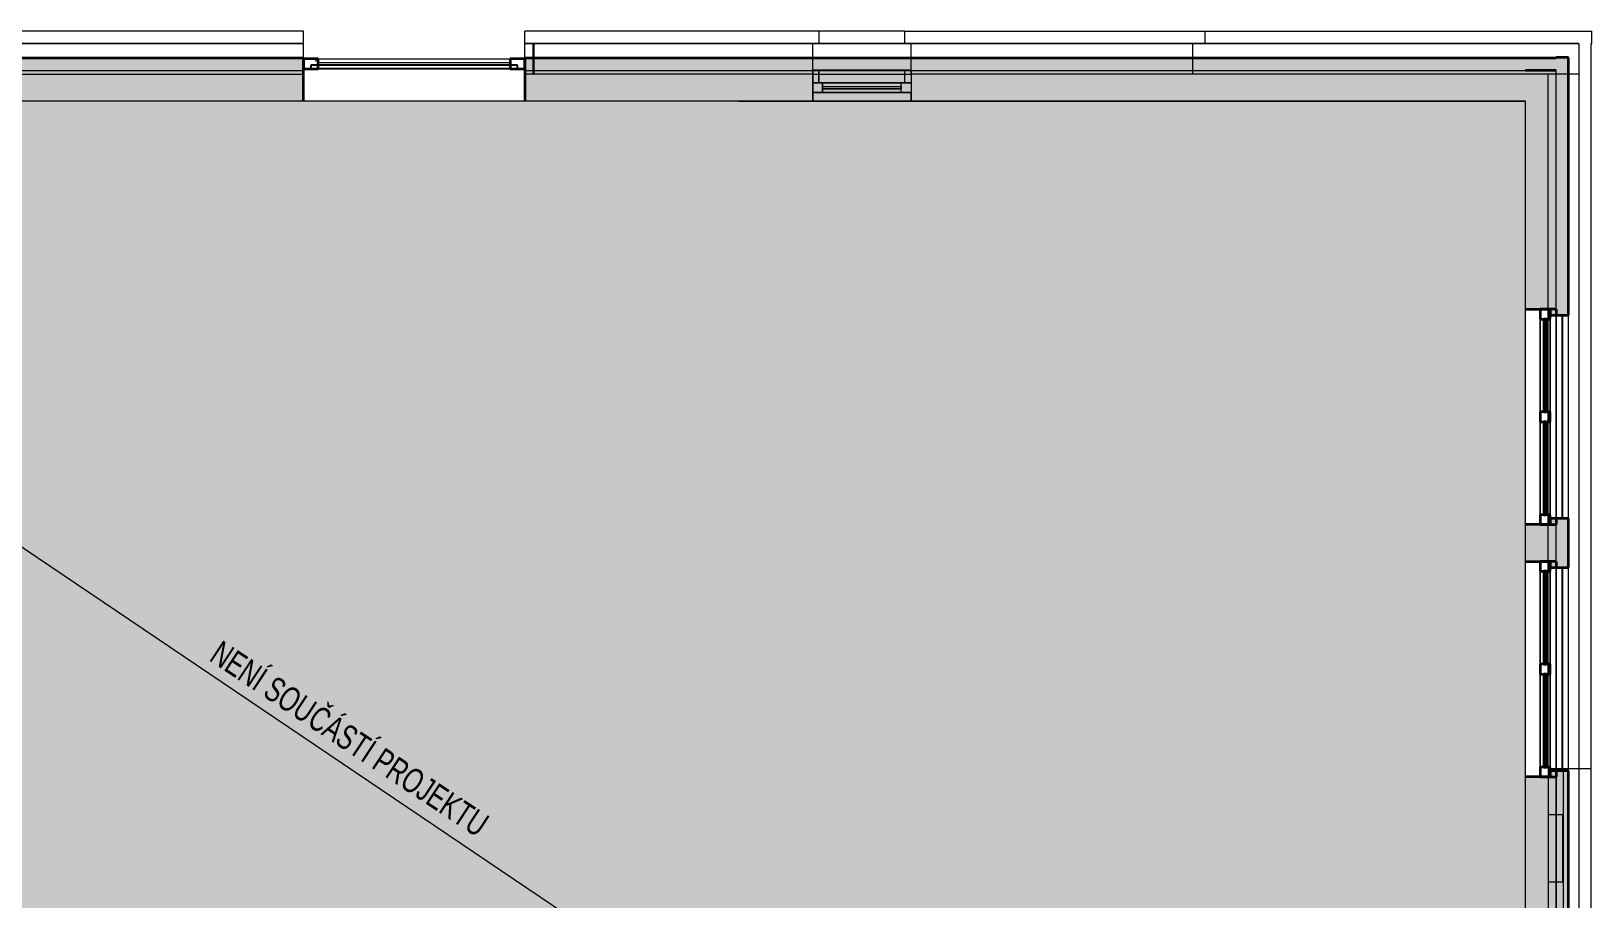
# Model space of a CAD drawing. Header units: millimetres. Extents: x -2861 to 222032, y -45352 to 20466.
# Drawn here: x 16890 to 29577, y 1861 to 8910 of the extents above; entities that cross this region are included whole.
import ezdxf

# ---------------------------------------------------------------- set-up
doc = ezdxf.new("R2010")
doc.units = ezdxf.units.MM
for name, color, linetype, lineweight in [('A-DETL-GENF', 92, 'Continuous', 13), ('A-DETL-THIN', 151, 'Continuous', 13), ('A-FLOR', 192, 'Continuous', 13), ('A-GENM', 13, 'Continuous', 13), ('A-GLAZ', 151, 'Continuous', 13), ('A-GLAZ-CURT', 52, 'Continuous', 13), ('A-GLAZ-CWMG', 51, 'Continuous', 13), ('A-WALL', 113, 'Continuous', 13), ('A-WALL-PATT', 111, 'Continuous', 35), ('G-ANNO-TEXT', 231, 'Continuous', 9), ('Q-SPCQ', 91, 'Continuous', 13)]:
    doc.layers.add(name, color=color, linetype=linetype, lineweight=lineweight)
doc.styles.add('Arial_1', font='arial.ttf', dxfattribs={"width": 0.7, "height": 200})
pattern_1 = [(45, (20082.05, 8341.86), (-143.684, 143.684), []), (360, (20311, 8409.17), (143.684, 143.684), [25.4, -261.968]), (45, (20336.4, 8409.16), (-143.684, 143.684), [25.4, -177.8]), (90, (20354.36, 8427.13), (-143.684, 143.684), [25.4, -261.968]), (135, (20354.36, 8452.53), (-143.684, -143.684), [25.4, -177.8]), (360, (20311, 8470.49), (143.684, 143.684), [25.4, -261.968]), (45, (20293.04, 8452.53), (-143.684, 143.684), [25.4, -177.8]), (90, (20293.04, 8427.13), (-143.684, 143.684), [25.4, -261.968]), (135, (20311, 8409.17), (-143.684, -143.684), [25.4, -177.8]), (45, (20377.58, 8493.7), (-143.684, 143.684), [50.8, -152.4])]

# ---------------------------------------------------------------- blocks, each defined once
blk = doc.blocks.new('OKNO_2k_ - OKNO_2k_1750 x 1750-V40-2NP_DEMOLICE A')
at = {"layer": 'A-GLAZ', "color": 253, "lineweight": 35}
for p, q in [((-825, 126), (-875, 126)), ((-875, 126), (-875, 125)), ((-825, 125), (-825, 126)), ((-795, 75), (-825, 75)), ((-795, -5), (-795, 75)), ((-40, 45), (-795, 45)), ((-795, 45), (-795, 25)), ((-795, 25), (-40, 25)), ((40, 75), (-40, 75)), ((-40, 75), (-40, -5)), ((-40, 25), (-40, 45)), ((40, -5), (40, 75)), ((795, 45), (40, 45)), ((40, 45), (40, 25)), ((40, 25), (795, 25)), ((825, 75), (795, 75)), ((795, 75), (795, -5)), ((795, 25), (795, 45)), ((825, 126), (825, 125)), ((875, 126), (825, 126)), ((875, 125), (875, 126)), ((-875, -5), (-795, -5)), ((-40, -5), (40, -5)), ((795, -5), (875, -5))]:
    blk.add_line(p, q, dxfattribs=at)
at = {"layer": 'A-GLAZ', "color": 254}
for p, q in [((-825, 126), (-875, 126)), ((-875, 126), (-875, 125)), ((-875, 125), (-875, 75)), ((-875, 75), (-825, 75)), ((-875, 75), (-875, -5)), ((-875, 75), (-825, 75)), ((-825, 125), (-825, 126)), ((825, 126), (-825, 126)), ((825, 126), (-825, 126)), ((-825, 75), (-825, 125)), ((-825, 75), (-40, 75)), ((-795, 45), (-795, 75)), ((-795, 25), (-795, 45)), ((-795, 45), (-795, 25)), ((-40, 45), (-795, 45)), ((-795, -5), (-795, 25)), ((-795, 25), (-40, 25)), ((-40, 75), (40, 75)), ((40, 75), (-40, 75)), ((-40, 45), (-40, 75)), ((-40, 75), (40, 75)), ((-40, 25), (-40, 45)), ((-40, 45), (-40, 25)), ((-40, -5), (-40, 25)), ((40, 75), (825, 75)), ((40, 75), (40, 45)), ((40, 45), (40, 25)), ((40, 45), (40, 25)), ((795, 45), (40, 45)), ((40, 25), (40, -5)), ((40, 25), (795, 25)), ((795, 45), (795, 75)), ((795, 25), (795, 45)), ((795, 25), (795, 45)), ((795, -5), (795, 25)), ((875, 126), (825, 126)), ((825, 125), (825, 126)), ((825, 75), (825, 125)), ((825, 75), (875, 75)), ((825, 75), (875, 75)), ((875, 126), (875, 125)), ((875, 125), (875, 75)), ((875, 75), (875, -5)), ((-40, -5), (-875, -5)), ((40, -5), (-40, -5)), ((-40, -5), (40, -5)), ((40, -5), (-40, -5)), ((875, -5), (40, -5))]:
    blk.add_line(p, q, dxfattribs=at)
at = {"layer": 'A-GLAZ', "color": 231, "lineweight": 35}
for p, q in [((-875, 125), (-875, 75)), ((-875, 75), (-825, 75)), ((-875, 75), (-875, -5)), ((-825, 75), (-875, 75)), ((-825, 75), (-825, 125)), ((825, 125), (825, 75)), ((825, 75), (875, 75)), ((875, 75), (825, 75)), ((875, 75), (875, 125)), ((875, -5), (875, 75))]:
    blk.add_line(p, q, dxfattribs=at)
at = {"layer": 'A-GLAZ', "color": 10}
for p, q in [((-825, 75), (-40, 75)), ((-825, 75), (-40, 75)), ((-40, 75), (40, 75)), ((-40, 75), (40, 75)), ((40, 75), (825, 75)), ((40, 75), (825, 75))]:
    blk.add_line(p, q, dxfattribs=at)
at = {"layer": 'A-GLAZ', "color": 9}
for p, q in [((-40, 75), (-795, 75)), ((795, 75), (40, 75)), ((-795, -5), (-40, -5)), ((40, -5), (795, -5))]:
    blk.add_line(p, q, dxfattribs=at)
blk = doc.blocks.new('OKNO_2k_ - OKNO_2k_1750 x 1750-V39-2NP_DEMOLICE A')
at = {"layer": 'A-GLAZ', "color": 253, "lineweight": 35}
for p, q in [((-825, 126), (-875, 126)), ((-875, 126), (-875, 125)), ((-825, 125), (-825, 126)), ((-795, 75), (-825, 75)), ((-795, -5), (-795, 75)), ((-40, 45), (-795, 45)), ((-795, 45), (-795, 25)), ((-795, 25), (-40, 25)), ((40, 75), (-40, 75)), ((-40, 75), (-40, -5)), ((-40, 25), (-40, 45)), ((40, -5), (40, 75)), ((795, 45), (40, 45)), ((40, 45), (40, 25)), ((40, 25), (795, 25)), ((825, 75), (795, 75)), ((795, 75), (795, -5)), ((795, 25), (795, 45)), ((825, 126), (825, 125)), ((875, 126), (825, 126)), ((875, 125), (875, 126)), ((-875, -5), (-795, -5)), ((-40, -5), (40, -5)), ((795, -5), (875, -5))]:
    blk.add_line(p, q, dxfattribs=at)
at = {"layer": 'A-GLAZ', "color": 254}
for p, q in [((-825, 126), (-875, 126)), ((-875, 126), (-875, 125)), ((-875, 125), (-875, 75)), ((-875, 75), (-825, 75)), ((-875, 75), (-875, -5)), ((-875, 75), (-825, 75)), ((-825, 125), (-825, 126)), ((825, 126), (-825, 126)), ((825, 126), (-825, 126)), ((-825, 75), (-825, 125)), ((-825, 75), (-40, 75)), ((-795, 45), (-795, 75)), ((-795, 25), (-795, 45)), ((-795, 45), (-795, 25)), ((-40, 45), (-795, 45)), ((-795, -5), (-795, 25)), ((-795, 25), (-40, 25)), ((-40, 75), (40, 75)), ((40, 75), (-40, 75)), ((-40, 45), (-40, 75)), ((-40, 75), (40, 75)), ((-40, 25), (-40, 45)), ((-40, 45), (-40, 25)), ((-40, -5), (-40, 25)), ((40, 75), (825, 75)), ((40, 75), (40, 45)), ((40, 45), (40, 25)), ((40, 45), (40, 25)), ((795, 45), (40, 45)), ((40, 25), (40, -5)), ((40, 25), (795, 25)), ((795, 45), (795, 75)), ((795, 25), (795, 45)), ((795, 25), (795, 45)), ((795, -5), (795, 25)), ((875, 126), (825, 126)), ((825, 125), (825, 126)), ((825, 75), (825, 125)), ((825, 75), (875, 75)), ((825, 75), (875, 75)), ((875, 126), (875, 125)), ((875, 125), (875, 75)), ((875, 75), (875, -5)), ((-40, -5), (-875, -5)), ((40, -5), (-40, -5)), ((-40, -5), (40, -5)), ((40, -5), (-40, -5)), ((875, -5), (40, -5))]:
    blk.add_line(p, q, dxfattribs=at)
at = {"layer": 'A-GLAZ', "color": 231, "lineweight": 35}
for p, q in [((-875, 125), (-875, 75)), ((-875, 75), (-825, 75)), ((-875, 75), (-875, -5)), ((-825, 75), (-875, 75)), ((-825, 75), (-825, 125)), ((825, 125), (825, 75)), ((825, 75), (875, 75)), ((875, 75), (825, 75)), ((875, 75), (875, 125)), ((875, -5), (875, 75))]:
    blk.add_line(p, q, dxfattribs=at)
at = {"layer": 'A-GLAZ', "color": 10}
for p, q in [((-825, 75), (-40, 75)), ((-825, 75), (-40, 75)), ((-40, 75), (40, 75)), ((-40, 75), (40, 75)), ((40, 75), (825, 75)), ((40, 75), (825, 75))]:
    blk.add_line(p, q, dxfattribs=at)
at = {"layer": 'A-GLAZ', "color": 9}
for p, q in [((-40, 75), (-795, 75)), ((795, 75), (40, 75)), ((-795, -5), (-40, -5)), ((40, -5), (795, -5))]:
    blk.add_line(p, q, dxfattribs=at)
blk = doc.blocks.new('OKNO_1k - OKNO_1k_800x900-2034292-2NP_DEMOLICE A')
at = {"layer": 'A-GLAZ', "color": 9}
for p, q in [((-400, 126), (400, 126)), ((-400, 25), (-400, 126)), ((400, 25), (-400, 25)), ((-400, 25), (400, 25)), ((-400, -55), (-400, 25)), ((400, 126), (400, 25)), ((400, 25), (400, -55)), ((400, -55), (-400, -55))]:
    blk.add_line(p, q, dxfattribs=at)
at = {"layer": 'A-GLAZ', "color": 254}
for p, q in [((-350, 126), (-400, 126)), ((-400, 126), (-400, 25)), ((-400, 25), (-350, 25)), ((-400, 25), (-400, -55)), ((-350, 25), (-400, 25)), ((-350, 126), (-350, 25)), ((-350, 25), (-350, 126)), ((350, 126), (-350, 126)), ((350, 126), (-350, 126)), ((350, 126), (-350, 126)), ((-350, 25), (-320, 25)), ((-350, 25), (350, 25)), ((-320, 25), (-350, 25)), ((-320, 25), (-350, 25)), ((320, 25), (-320, 25)), ((-320, 25), (320, 25)), ((320, 25), (-320, 25)), ((-320, -5), (-320, 25)), ((-320, 25), (-320, -55)), ((320, 25), (350, 25)), ((350, 25), (320, 25)), ((350, 25), (320, 25)), ((320, -5), (320, 25)), ((320, -55), (320, 25)), ((400, 126), (350, 126)), ((350, 25), (350, 126)), ((350, 25), (350, 126)), ((350, 25), (400, 25)), ((400, 25), (350, 25)), ((400, 126), (400, 25)), ((400, 25), (400, -55)), ((-320, -55), (-400, -55)), ((-320, -25), (-320, -5)), ((-320, -25), (-320, -5)), ((-320, -5), (-320, -25)), ((-320, -5), (320, -5)), ((-320, -5), (320, -5)), ((-320, -55), (-320, -25)), ((-320, -25), (320, -25)), ((320, -25), (-320, -25)), ((320, -55), (-320, -55)), ((320, -55), (-320, -55)), ((-320, -55), (320, -55)), ((320, -25), (320, -5)), ((320, -5), (320, -25)), ((320, -5), (320, -25)), ((320, -55), (320, -25)), ((400, -55), (320, -55))]:
    blk.add_line(p, q, dxfattribs=at)
at = {"layer": 'A-GLAZ', "color": 10}
for p, q in [((-320, 25), (320, 25)), ((320, 25), (-320, 25))]:
    blk.add_line(p, q, dxfattribs=at)
blk = doc.blocks.new('parapet s nosem_vnitní - parapet s nosem_vnitní-1280353-2NP_DEMOLICE A')
at = {"layer": 'A-GENM', "color": 9}
for p, q in [((-400, -70), (-400, 0)), ((400, 0), (400, -70))]:
    blk.add_line(p, q, dxfattribs=at)
at = {"layer": 'A-GENM', "color": 254}
for p, q in [((-400, 0), (-400, -70)), ((-400, 0), (-320, 0)), ((-400, 0), (-320, 0)), ((-320, 0), (320, 0)), ((-320, 0), (320, 0)), ((320, 0), (400, 0)), ((320, 0), (400, 0)), ((400, -70), (400, 0))]:
    blk.add_line(p, q, dxfattribs=at)
blk = doc.blocks.new('ST_panel_sklo - ST_panel_sklo-1381602-2NP_DEMOLICE A')
at = {"layer": 'A-GLAZ-CURT', "color": 31, "lineweight": 25}
for p, q in [((840, 28), (-840, 28)), ((-840, 28), (-840, 0)), ((-840, 0), (840, 0)), ((840, 0), (840, 28))]:
    blk.add_line(p, q, dxfattribs=at)
at = {"layer": 'A-GLAZ-CURT', "color": 254}
for p, q in [((-840, 28), (-840, 0)), ((-780, 28), (-840, 28)), ((-840, 0), (-780, 0)), ((780, 28), (-780, 28)), ((-780, 0), (780, 0)), ((840, 28), (780, 28)), ((780, 0), (840, 0)), ((840, 28), (840, 0))]:
    blk.add_line(p, q, dxfattribs=at)
blk = doc.blocks.new('Rectangular Mullion - Rectangular Mullion-Loc wall 49 Bottom 120mm 02-1380647-2NP_DEMOLICE A')
at = {"layer": 'A-GLAZ-CWMG', "color": 253, "lineweight": 35}
for p, q in [((-120, -79), (-120, 1)), ((-120, 1), (0, 1)), ((0, 1), (0, -79)), ((0, -79), (-120, -79))]:
    blk.add_line(p, q, dxfattribs=at)
blk = doc.blocks.new('Rectangular Mullion - Rectangular Mullion-Loc wall 49 Bottom 120mm-1380642-2NP_DEMOLICE A')
at = {"layer": 'A-GLAZ-CWMG', "color": 254}
for p, q in [((19223, 8655), (19223, 8685)), ((19223, 8685), (19223, 8655)), ((19223, 8685), (20783, 8685)), ((19223, 8634), (19223, 8655)), ((19223, 8655), (19223, 8634)), ((19223, 8655), (20783, 8655)), ((19223, 8655), (20783, 8655)), ((19223, 8655), (20783, 8655)), ((19223, 8606), (19223, 8634)), ((19223, 8634), (19223, 8606)), ((20783, 8655), (20783, 8685)), ((20783, 8685), (20783, 8655)), ((20783, 8634), (20783, 8655)), ((20783, 8655), (20783, 8634)), ((20783, 8606), (20783, 8634)), ((20783, 8634), (20783, 8606)), ((19223, 8605), (19223, 8606)), ((19223, 8606), (19223, 8605)), ((20783, 8605), (19223, 8605)), ((20783, 8605), (20783, 8606)), ((20783, 8606), (20783, 8605))]:
    blk.add_line(p, q, dxfattribs=at)
at = {"layer": 'A-GLAZ-CWMG', "color": 9}
for p, q in [((19223, 8685), (20783, 8685)), ((19223, 8655), (20783, 8655)), ((19223, 8605), (20783, 8605))]:
    blk.add_line(p, q, dxfattribs=at)
blk = doc.blocks.new('Rectangular Mullion - Rectangular Mullion-Loc wall 49 Bottom 120mm 02-1380651-2NP_DEMOLICE A')
at = {"layer": 'A-GLAZ-CWMG'}
h = blk.add_hatch(dxfattribs=at)
h.set_pattern_fill('FP_66', style=0, pattern_type=2)
h.set_pattern_definition([(180, (19102.74, 8606.33), (-406.4, -101.6), [16.764, -288.036, 16.764, -1913.636]), (180, (19102.74, 8606.33), (-406.4, -101.6), [-321.564, -288.036, 16.764, -592.836, -1016]), (180, (19102.74, 8606.33), (-406.4, -101.6), [-1219.2, 16.764, -288.036, 16.764, -694.436]), (180, (19102.74, 8606.33), (-406.4, -101.6), [-1540.764, -186.436, 16.764, -491.236]), (300, (18950.34, 8555.53), (291.1882, -301.1527), [16.764, -288.036, 16.764, -288.036, -1625.6]), (300, (18950.34, 8555.53), (291.1882, -301.1527), [-609.6, 16.764, -592.836, 16.764, -288.036, -711.2]), (300, (18950.34, 8555.53), (291.1882, -301.1527), [-1524, 16.764, -186.436, 16.764, -491.236]), (60, (18899.54, 8352.33), (115.2118, 402.7527), [16.764, -288.036, 16.764, -288.036, -1625.6]), (60, (18899.54, 8352.33), (115.2118, 402.7527), [-609.6, 16.764, -592.836, 16.764, -288.036, -711.2]), (60, (18899.54, 8352.33), (115.2118, 402.7527), [-1524, 16.764, -186.436, 16.764, -491.236])])
h.paths.add_polyline_path([(0, 1), (-120, 1), (-120, 0), (-60, 0), (-60, -28), (-120, -28), (-120, -79), (0, -79), (0, 0)])
at = {"layer": 'A-GLAZ-CWMG', "color": 253, "lineweight": 35}
for p, q in [((0, 1), (-120, 1)), ((-120, 1), (-120, -79)), ((0, -79), (0, 1)), ((-120, -79), (0, -79))]:
    blk.add_line(p, q, dxfattribs=at)
blk = doc.blocks.new('ST_panel_sklo - ST_panel_sklo-1381605-2NP_DEMOLICE A')
at = {"layer": 'A-GLAZ-CURT', "color": 254}
for p, q in [((-840, 28), (840, 28)), ((840, 28), (-840, 28)), ((-840, 0), (-840, 28)), ((-840, 28), (-840, 0)), ((-840, 0), (840, 0)), ((840, 0), (-840, 0)), ((840, 28), (840, 0)), ((840, 28), (840, 0))]:
    blk.add_line(p, q, dxfattribs=at)
blk = doc.blocks.new('parapet s nosem_vnitní - parapet s nosem_vnitní-V52-2NP_DEMOLICE A')
at = {"layer": 'A-GENM', "color": 9}
for p, q in [((-875, -120), (-875, 0)), ((875, 0), (875, -120))]:
    blk.add_line(p, q, dxfattribs=at)
at = {"layer": 'A-GENM', "color": 254}
for p, q in [((-875, 0), (-875, -120)), ((-875, 0), (-40, 0)), ((-875, 0), (-40, 0)), ((-40, 0), (40, 0)), ((-40, 0), (40, 0)), ((40, 0), (875, 0)), ((40, 0), (875, 0)), ((875, -120), (875, 0))]:
    blk.add_line(p, q, dxfattribs=at)
blk = doc.blocks.new('parapet_ext - parapet_ext-V53-2NP_DEMOLICE A')
at = {"layer": 'Q-SPCQ', "color": 9}
for p, q in [((-825, 51), (-825, 100)), ((-825, 100), (825, 100)), ((825, 100), (825, 51))]:
    blk.add_line(p, q, dxfattribs=at)
at = {"layer": 'Q-SPCQ', "color": 254}
for p, q in [((-825, 100), (-825, 98)), ((-825, 100), (825, 100)), ((-825, 98), (-825, 51)), ((825, 98), (-825, 98)), ((-825, 98), (825, 98)), ((-825, 51), (-825, 50)), ((-825, 50), (-825, 51)), ((-825, 50), (-825, 0)), ((-825, 0), (-825, 50)), ((-825, 0), (-40, 0)), ((-825, 0), (-40, 0)), ((-40, 0), (40, 0)), ((-40, 0), (40, 0)), ((40, 0), (825, 0)), ((40, 0), (825, 0)), ((825, 98), (825, 100)), ((825, 51), (825, 98)), ((825, 51), (825, 50)), ((825, 50), (825, 51)), ((825, 50), (825, 0)), ((825, 0), (825, 50))]:
    blk.add_line(p, q, dxfattribs=at)
blk = doc.blocks.new('parapet s nosem_vnitní - parapet s nosem_vnitní-V54-2NP_DEMOLICE A')
at = {"layer": 'A-GENM', "color": 9}
for p, q in [((-875, -120), (-875, 0)), ((875, 0), (875, -120))]:
    blk.add_line(p, q, dxfattribs=at)
at = {"layer": 'A-GENM', "color": 254}
for p, q in [((-875, 0), (-875, -120)), ((-875, 0), (-40, 0)), ((-875, 0), (-40, 0)), ((-40, 0), (40, 0)), ((-40, 0), (40, 0)), ((40, 0), (875, 0)), ((40, 0), (875, 0)), ((875, -120), (875, 0))]:
    blk.add_line(p, q, dxfattribs=at)
blk = doc.blocks.new('parapet_ext - parapet_ext-V55-2NP_DEMOLICE A')
at = {"layer": 'Q-SPCQ', "color": 9}
for p, q in [((-825, 51), (-825, 100)), ((-825, 100), (825, 100)), ((825, 100), (825, 51))]:
    blk.add_line(p, q, dxfattribs=at)
at = {"layer": 'Q-SPCQ', "color": 254}
for p, q in [((-825, 100), (-825, 98)), ((-825, 100), (825, 100)), ((-825, 98), (-825, 51)), ((825, 98), (-825, 98)), ((-825, 98), (825, 98)), ((-825, 51), (-825, 50)), ((-825, 50), (-825, 51)), ((-825, 50), (-825, 0)), ((-825, 0), (-825, 50)), ((-825, 0), (-40, 0)), ((-825, 0), (-40, 0)), ((-40, 0), (40, 0)), ((-40, 0), (40, 0)), ((40, 0), (825, 0)), ((40, 0), (825, 0)), ((825, 98), (825, 100)), ((825, 51), (825, 98)), ((825, 51), (825, 50)), ((825, 50), (825, 51)), ((825, 50), (825, 0)), ((825, 0), (825, 50))]:
    blk.add_line(p, q, dxfattribs=at)

msp = doc.modelspace()

# ---------------------------------------------------------------- hatches: boundary and pattern name
at = {"layer": 'A-DETL-GENF'}
msp.add_hatch(color=9, dxfattribs=at).paths.add_polyline_path([(29038.4, -3696.1), (29038.4, 8341.9), (10937, 8341.9), (10937, -3696.1), (28923, -3696.1)])
at = {"layer": 'A-WALL'}
h = msp.add_hatch(color=10, dxfattribs=at)
h.paths.add_polyline_path([(29338.4, 8560.3), (29388.4, 8560.3), (29388.4, 8695.9), (29288.4, 8695.9), (29288.4, 8691.9), (24043.4, 8691.9), (24043.4, 8591.9), (29288.4, 8591.9), (29288.4, 8560.3), (29290, 8560.3)])
h.paths.add_polyline_path([(10732, 8590.3), (10732, 8591.9), (13412.5, 8591.9), (13412.5, 8592.9), (13442.5, 8592.9), (13442.5, 8691.9), (10632, 8691.9), (10632, 8690.3), (10732, 8590.4)])
h.paths.add_polyline_path([(23243.4, 8591.9), (23243.4, 8691.9), (20976.4, 8691.9), (20976.4, 8591.9), (22754.9, 8591.9)])
h.paths.add_polyline_path([(20902.7, 8591.9), (20971, 8591.9), (20971, 8691.9), (20902.7, 8691.9), (20902.7, 8605.3)])
h.paths.add_polyline_path([(19102.7, 8591.9), (19102.7, 8691.9), (16712.5, 8691.9), (16712.5, 8591.9), (17763.2, 8591.9)])
h.paths.add_polyline_path([(15912.5, 8591.9), (15912.5, 8691.9), (15462.5, 8691.9), (15462.5, 8591.9), (15765.6, 8591.9)])
h.paths.add_polyline_path([(14662.5, 8591.9), (14662.5, 8691.9), (14242.5, 8691.9), (14242.5, 8591.9), (14658.1, 8591.9)])
h = msp.add_hatch(color=10, dxfattribs=at)
h.paths.add_polyline_path([(20976.4, 8591.9), (20976.4, 8691.9), (20971, 8691.9), (20971, 8591.9)])
h.paths.add_polyline_path([(13442.5, 8592.9), (13412.5, 8592.9), (13412.5, 8591.9), (13442.5, 8591.9)])
h.paths.add_polyline_path([(14242.5, 8591.9), (14242.5, 8691.9), (13442.5, 8691.9), (13442.5, 8592.9), (14212.5, 8592.9), (14212.5, 8591.9)])
h.paths.add_polyline_path([(23993.4, 8592.9), (24043.4, 8592.9), (24043.4, 8691.9), (23243.4, 8691.9), (23243.4, 8592.9), (23293.4, 8592.9)])
h.paths.add_polyline_path([(15962.5, 8592.9), (16712.5, 8592.9), (16712.5, 8691.9), (15912.5, 8691.9), (15912.5, 8592.9)])
h.paths.add_polyline_path([(15412.5, 8592.9), (15462.5, 8592.9), (15462.5, 8691.9), (14662.5, 8691.9), (14662.5, 8592.9), (15187.9, 8592.9)])
h = msp.add_hatch(color=10, dxfattribs=at)
h.paths.add_polyline_path([(29288.4, 8560.3), (29288.4, 8591.9), (29038.4, 8591.9), (28439.1, 8560.3), (29287.6, 8560.3)])
h.paths.add_polyline_path([(21123.7, 8560.3), (21329.4, 8560.3), (20976.4, 8586.3), (20976.4, 8560.3)])
h.paths.add_polyline_path([(20971, 8560.3), (20971, 8586.8), (20902.7, 8591.9), (20902.7, 8560.3)])
h.paths.add_polyline_path([(18542.2, 8560.3), (19102.7, 8560.3), (19102.7, 8591.9)])
h.paths.add_polyline_path([(10895.7, 8560.3), (11445.6, 8560.3), (10982, 8591.9), (10732, 8591.9), (10732.1, 8590.2), (10762, 8560.3), (10782, 8560.3)])
h = msp.add_hatch(color=10, dxfattribs=at)
h.paths.add_polyline_path([(24043.4, 8591.9), (24043.4, 8592.9), (23993.4, 8592.9), (23993.4, 8591.9)])
h.paths.add_polyline_path([(23293.4, 8591.9), (23293.4, 8592.9), (23243.4, 8592.9), (23243.4, 8591.9)])
h.paths.add_polyline_path([(15912.5, 8591.9), (15962.5, 8591.9), (15962.5, 8592.9), (15912.5, 8592.9)])
h.paths.add_polyline_path([(14712.5, 8591.9), (14712.5, 8592.9), (14662.5, 8592.9), (14662.5, 8591.9)])
h.paths.add_polyline_path([(15462.5, 8591.9), (15462.5, 8592.9), (15412.5, 8592.9), (15412.5, 8591.9)])
h.paths.add_polyline_path([(14162.5, 8591.9), (14212.5, 8591.9), (14212.5, 8592.9), (14162.5, 8592.9)])
h.paths.add_polyline_path([(13442.5, 8591.9), (13462.5, 8591.9), (13462.5, 8592.9), (13442.5, 8592.9)])
h.paths.add_polyline_path([(16712.5, 8591.9), (16712.5, 8592.9), (16662.5, 8592.9), (16662.5, 8591.9)])
h = msp.add_hatch(color=10, dxfattribs=at)
h.paths.add_polyline_path([(23993.4, 8591.9), (23993.4, 8592.9), (23293.4, 8592.9), (23293.4, 8591.9)])
h.paths.add_polyline_path([(15962.5, 8591.9), (16662.5, 8591.9), (16662.5, 8592.9), (15962.5, 8592.9)])
h.paths.add_polyline_path([(14712.5, 8591.9), (15412.5, 8591.9), (15412.5, 8592.9), (14712.5, 8592.9)])
h.paths.add_polyline_path([(13462.5, 8591.9), (14162.5, 8591.9), (14162.5, 8592.9), (13462.5, 8592.9)])
msp.add_hatch(color=10, dxfattribs=at).paths.add_polyline_path([(20971, 8560.3), (20976.4, 8560.3), (20976.4, 8586.4), (20971, 8586.7), (20971, 8562.3)])
h = msp.add_hatch(color=10, dxfattribs=at)
h.paths.add_polyline_path([(29288.4, -3886.1), (29288.4, 2851.9), (29223.4, 2851.9), (29223.4, -3886.1)])
h.paths.add_polyline_path([(29288.4, 4601.9), (29288.4, 4901.9), (29223.4, 4901.9), (29223.4, 4601.9), (29281.3, 4601.9)])
h.paths.add_polyline_path([(29223.4, 6651.9), (29288.4, 6651.9), (29288.4, 8560.3), (29223.4, 8560.3), (29223.4, 6778.6)])
h = msp.add_hatch(color=10, dxfattribs=at)
h.paths.add_polyline_path([(29338.4, -3886.1), (29388.4, -3886.1), (29388.4, 2901.9), (29289.4, 2901.9), (29289.4, 2851.9), (29288.4, 2851.9), (29288.4, -3886.1), (29326, -3886.1)])
h.paths.add_polyline_path([(29388.4, 4551.9), (29388.4, 4951.9), (29289.4, 4951.9), (29289.4, 4901.9), (29288.4, 4901.9), (29288.4, 4601.9), (29289.4, 4601.9), (29289.4, 4551.9), (29338.4, 4551.9)])
h.paths.add_polyline_path([(29338.4, 6601.9), (29388.4, 6601.9), (29388.4, 8560.3), (29288.4, 8560.3), (29288.4, 6651.9), (29289.4, 6651.9), (29289.4, 6601.9)])
h = msp.add_hatch(color=10, dxfattribs=at)
h.paths.add_polyline_path([(29238.4, 2851.9), (29288.4, 2851.9), (29288.4, 2901.9), (29238.4, 2901.9)])
h.paths.add_polyline_path([(29238.4, 4551.9), (29288.4, 4551.9), (29288.4, 4601.9), (29238.4, 4601.9)])
h.paths.add_polyline_path([(29238.4, 4901.9), (29288.4, 4901.9), (29288.4, 4951.9), (29238.4, 4951.9)])
h.paths.add_polyline_path([(29238.4, 6601.9), (29288.4, 6601.9), (29288.4, 6651.9), (29238.4, 6651.9)])
h = msp.add_hatch(color=10, dxfattribs=at)
h.paths.add_polyline_path([(29289.4, 2851.9), (29289.4, 2901.9), (29288.4, 2901.9), (29288.4, 2851.9)])
h.paths.add_polyline_path([(29289.4, 4551.9), (29289.4, 4601.9), (29288.4, 4601.9), (29288.4, 4551.9)])
h.paths.add_polyline_path([(29288.4, 4901.9), (29289.4, 4901.9), (29289.4, 4951.9), (29288.4, 4951.9), (29288.4, 4902.8)])
h.paths.add_polyline_path([(29288.4, 6601.9), (29289.4, 6601.9), (29289.4, 6651.9), (29288.4, 6651.9), (29288.4, 6602.8)])
at = {"layer": 'A-WALL-PATT', "lineweight": 13}
h = msp.add_hatch(dxfattribs=at)
h.set_pattern_fill('FP_65', angle=45, style=0, pattern_type=2)
h.set_pattern_definition(pattern_1)
h.paths.add_polyline_path([(15382.5, 8341.9), (15462.5, 8341.9), (15462.5, 8560.3), (15412.5, 8560.3), (15412.5, 8491.9), (15382.5, 8491.9), (15382.5, 8411.9), (14742.5, 8411.9), (14742.5, 8491.9), (14712.5, 8491.9), (14712.5, 8560.3), (14662.5, 8560.3), (14662.5, 8341.9), (15187.9, 8341.9)])
h.paths.add_polyline_path([(16632.5, 8341.9), (16712.5, 8341.9), (16712.5, 8560.3), (16662.5, 8560.3), (16662.5, 8491.9), (16632.5, 8491.9), (16632.5, 8411.9), (15992.5, 8411.9), (15992.5, 8491.9), (15962.5, 8491.9), (15962.5, 8560.3), (15912.5, 8560.3), (15912.5, 8341.9), (16046.3, 8341.9)])
h.paths.add_polyline_path([(13412.5, 8341.9), (14212.5, 8341.9), (14212.5, 8560.3), (14162.5, 8560.3), (14162.5, 8491.9), (14132.5, 8491.9), (14132.5, 8411.9), (13492.5, 8411.9), (13492.5, 8491.9), (13462.5, 8491.9), (13462.5, 8560.3), (13412.5, 8560.3), (13412.5, 8409.7)])
h.paths.add_polyline_path([(23963.4, 8341.9), (24043.4, 8341.9), (24043.4, 8560.3), (23993.4, 8560.3), (23993.4, 8491.9), (23963.4, 8491.9), (23963.4, 8411.9), (23323.4, 8411.9), (23323.4, 8491.9), (23293.4, 8491.9), (23293.4, 8560.3), (23243.4, 8560.3), (23243.4, 8341.9), (23323.4, 8341.9)])
h.paths.add_polyline_path([(24043.4, 8560.3), (28439.1, 8560.3), (29038.4, 8591.9), (24043.4, 8591.9)])
h.paths.add_polyline_path([(22754.9, 8560.3), (23243.4, 8560.3), (23243.4, 8591.9), (20976.4, 8591.9), (20976.4, 8586.4), (21329.4, 8560.3), (22654.9, 8560.3)])
h.paths.add_polyline_path([(15462.5, 8560.3), (15912.5, 8560.3), (15912.5, 8591.9), (15462.5, 8591.9)])
h.paths.add_polyline_path([(11445.6, 8560.3), (13412.5, 8560.3), (13412.5, 8591.9), (10982, 8591.9), (11236.5, 8574.6)])
h.paths.add_polyline_path([(14242.5, 8560.3), (14662.5, 8560.3), (14662.5, 8591.9), (14242.5, 8591.9)])
h.paths.add_polyline_path([(17313.5, 8560.3), (18542.2, 8560.3), (19102.7, 8591.9), (16712.5, 8591.9), (16712.5, 8560.3), (17213.5, 8560.3)])
h.paths.add_polyline_path([(20971, 8586.8), (20971, 8591.9), (20902.7, 8591.9)])
h = msp.add_hatch(dxfattribs=at)
h.set_pattern_fill('FP_65', angle=45, style=0, pattern_type=2)
h.set_pattern_definition(pattern_1)
h.paths.add_polyline_path([(29038.4, 8341.9), (29038.4, 8560.3), (24043.4, 8560.3), (24043.4, 8341.9), (28064.6, 8341.9)])
h.paths.add_polyline_path([(23243.4, 8341.9), (23243.4, 8560.3), (20902.7, 8560.3), (20902.7, 8341.9), (22754.9, 8341.9)])
h.paths.add_polyline_path([(19102.7, 8341.9), (19102.7, 8560.3), (16712.5, 8560.3), (16712.5, 8341.9), (17763.2, 8341.9)])
h.paths.add_polyline_path([(15912.5, 8341.9), (15912.5, 8560.3), (15462.5, 8560.3), (15462.5, 8341.9), (15765.6, 8341.9)])
h.paths.add_polyline_path([(14662.5, 8341.9), (14662.5, 8560.3), (14212.5, 8560.3), (14212.5, 8341.9), (14658.1, 8341.9)])
h.paths.add_polyline_path([(13224.5, 8341.9), (13412.5, 8341.9), (13412.5, 8560.3), (10982, 8560.3), (10982, 8341.9)])
h = msp.add_hatch(dxfattribs=at)
h.set_pattern_fill('FP_65', angle=45, style=0, pattern_type=2)
h.set_pattern_definition(pattern_1)
h.paths.add_polyline_path([(23963.4, 8411.9), (23963.4, 8441.9), (23323.4, 8441.9), (23323.4, 8411.9), (23338.7, 8411.9)])
h.paths.add_polyline_path([(16632.5, 8411.9), (16632.5, 8441.9), (15992.5, 8441.9), (15992.5, 8411.9), (16628, 8411.9)])
h.paths.add_polyline_path([(15382.5, 8411.9), (15382.5, 8441.9), (14742.5, 8441.9), (14742.5, 8411.9), (15187.9, 8411.9)])
h.paths.add_polyline_path([(14132.5, 8411.9), (14132.5, 8441.9), (13492.5, 8441.9), (13492.5, 8411.9), (13628.8, 8411.9)])
h.paths.add_polyline_path([(23323.4, 8461.9), (23963.4, 8461.9), (23963.4, 8491.9), (23993.4, 8491.9), (23993.4, 8560.3), (23293.4, 8560.3), (23293.4, 8491.9), (23323.4, 8491.9)])
h.paths.add_polyline_path([(16046.3, 8461.9), (16632.5, 8461.9), (16632.5, 8491.9), (16662.5, 8491.9), (16662.5, 8560.3), (15962.5, 8560.3), (15962.5, 8491.9), (15992.5, 8491.9), (15992.5, 8461.9)])
h.paths.add_polyline_path([(15187.9, 8461.9), (15382.5, 8461.9), (15382.5, 8491.9), (15412.5, 8491.9), (15412.5, 8560.3), (14712.5, 8560.3), (14712.5, 8491.9), (14742.5, 8491.9), (14742.5, 8461.9)])
h.paths.add_polyline_path([(14132.5, 8461.9), (14132.5, 8491.9), (14162.5, 8491.9), (14162.5, 8560.3), (13462.5, 8560.3), (13462.5, 8491.9), (13492.5, 8491.9), (13492.5, 8461.9)])
h.paths.add_polyline_path([(14212.5, 8560.3), (14242.5, 8560.3), (14242.5, 8591.9), (14212.5, 8591.9)])
h.paths.add_polyline_path([(13412.5, 8560.3), (13442.5, 8560.3), (13442.5, 8591.9), (13412.5, 8591.9)])
h.paths.add_polyline_path([(20976.4, 8586.4), (20976.4, 8591.9), (20971, 8591.9), (20971, 8586.8)])
h = msp.add_hatch(dxfattribs=at)
h.set_pattern_fill('FP_65', angle=45, style=0, pattern_type=2)
h.set_pattern_definition(pattern_1)
h.paths.add_polyline_path([(23963.4, 8441.9), (23963.4, 8461.9), (23323.4, 8461.9), (23323.4, 8441.9)])
h.paths.add_polyline_path([(16436, 8441.9), (16632.5, 8441.9), (16632.5, 8461.9), (15992.5, 8461.9), (15992.5, 8441.9), (16046.3, 8441.9)])
h.paths.add_polyline_path([(15187.9, 8441.9), (15382.5, 8441.9), (15382.5, 8461.9), (14742.5, 8461.9), (14742.5, 8441.9)])
h.paths.add_polyline_path([(13492.5, 8441.9), (14132.5, 8441.9), (14132.5, 8461.9), (13492.5, 8461.9)])
h.paths.add_polyline_path([(23243.4, 8560.3), (23293.4, 8560.3), (23293.4, 8591.9), (23243.4, 8591.9)])
h.paths.add_polyline_path([(24043.4, 8560.3), (24043.4, 8591.9), (23993.4, 8591.9), (23993.4, 8560.3)])
h.paths.add_polyline_path([(15962.5, 8560.3), (15962.5, 8591.9), (15912.5, 8591.9), (15912.5, 8560.3)])
h.paths.add_polyline_path([(16662.5, 8560.3), (16712.5, 8560.3), (16712.5, 8591.9), (16662.5, 8591.9)])
h.paths.add_polyline_path([(13462.5, 8560.3), (13462.5, 8591.9), (13442.5, 8591.9), (13442.5, 8560.3)])
h.paths.add_polyline_path([(14712.5, 8560.3), (14712.5, 8591.9), (14662.5, 8591.9), (14662.5, 8560.3)])
h.paths.add_polyline_path([(14212.5, 8560.3), (14212.5, 8591.9), (14162.5, 8591.9), (14162.5, 8560.3)])
h.paths.add_polyline_path([(15462.5, 8560.3), (15462.5, 8591.9), (15412.5, 8591.9), (15412.5, 8560.3)])
h = msp.add_hatch(dxfattribs=at)
h.set_pattern_fill('FP_65', angle=45, style=0, pattern_type=2)
h.set_pattern_definition(pattern_1)
h.paths.add_polyline_path([(23993.4, 8560.3), (23993.4, 8591.9), (23293.4, 8591.9), (23293.4, 8560.3)])
h.paths.add_polyline_path([(15962.5, 8560.3), (16662.5, 8560.3), (16662.5, 8591.9), (15962.5, 8591.9)])
h.paths.add_polyline_path([(14162.5, 8560.3), (14162.5, 8591.9), (13462.5, 8591.9), (13462.5, 8560.3)])
h.paths.add_polyline_path([(14712.5, 8560.3), (15412.5, 8560.3), (15412.5, 8591.9), (14712.5, 8591.9)])
h = msp.add_hatch(dxfattribs=at)
h.set_pattern_fill('FP_63', angle=45, style=0, pattern_type=2)
h.set_pattern_definition([(135, (29288.4, 2404.7), (-143.684, -143.684), []), (90, (29221.1, 2633.65), (-143.684, 143.684), [25.4, -261.968]), (135, (29221.1, 2659.05), (-143.684, -143.684), [25.4, -177.8]), (180, (29203.14, 2677.01), (-143.684, -143.684), [25.4, -261.968]), (225, (29177.74, 2677.02), (143.684, -143.684), [25.4, -177.8]), (90, (29159.78, 2633.65), (-143.684, 143.684), [25.4, -261.968]), (135, (29177.74, 2615.7), (-143.684, -143.684), [25.4, -177.8]), (180, (29203.14, 2615.7), (-143.684, -143.684), [25.4, -261.968]), (225, (29221.1, 2633.65), (143.684, -143.684), [25.4, -177.8]), (135, (29136.56, 2700.24), (-143.684, -143.684), [50.8, -152.4])])
h.paths.add_polyline_path([(29223.4, -3886.1), (29223.4, 2851.9), (29038.4, 2851.9), (29038.4, -3886.1), (29100.3, -3886.1)])
h.paths.add_polyline_path([(29223.4, 4601.9), (29223.4, 4901.9), (29038.4, 4901.9), (29038.4, 4601.9), (29158.4, 4601.9)])
h.paths.add_polyline_path([(29158.4, 6651.9), (29223.4, 6651.9), (29223.4, 8560.3), (29038.4, 8560.3), (29038.4, 6651.9)])

# ---------------------------------------------------------------- linework, layer by layer
at = {"layer": 'A-DETL-THIN'}
for p, q in [((10937, 8679.8), (29296.1, -3696.1)), ((29038.4, 8341.9), (10937, 8341.9)), ((29038.4, -3696.1), (29038.4, 8341.9))]:
    msp.add_line(p, q, dxfattribs=at)
at = {"layer": 'A-FLOR', "color": 254}
for p, q in [((17313.5, 8341.9), (10982, 8341.9)), ((22644.1, 8341.9), (29038.4, 8341.9)), ((29038.4, -3676.1), (29038.4, 8341.9))]:
    msp.add_line(p, q, dxfattribs=at)
at = {"layer": 'A-WALL', "color": 254}
for p, q in [((19102.7, 8910.3), (14192.5, 8910.3)), ((23993.4, 8910.3), (20902.7, 8910.3)), ((20902.7, 8691.9), (20902.7, 8910.3)), ((23293.4, 8910.3), (23293.4, 8810.3)), ((23993.4, 8810.3), (23993.4, 8910.3)), ((26432, 8910.3), (26432, 8810.3)), ((15912.5, 8810.3), (19102.7, 8810.3)), ((19102.7, 8810.3), (15912.5, 8810.3)), ((20902.7, 8810.3), (26332, 8810.3)), ((26332, 8810.3), (20902.7, 8810.3)), ((20971, 8586.8), (20971, 8810.3)), ((20976.4, 8810.3), (20976.4, 8586.4)), ((23243.4, 8560.3), (23243.4, 8810.3)), ((24043.4, 8560.3), (24043.4, 8810.3)), ((26332, 8810.3), (26332, 8560.3)), ((29473.4, 8810.3), (29473.4, 8810.3)), ((29573.4, 8810.3), (29577.4, 8810.3)), ((29573.4, -4236.1), (29573.4, 8810.3)), ((15912.5, 8560.3), (19102.7, 8560.3)), ((23243.4, 8560.3), (20902.7, 8560.3)), ((20971, 8582.6), (20971, 8586.7)), ((20971, 8560.3), (20971, 8582.1)), ((20971, 8560.3), (20976.4, 8560.3)), ((20976.4, 8586.3), (20976.4, 8581.9)), ((20976.4, 8581.4), (20976.4, 8560.3)), ((29223.4, 4901.9), (29223.4, 8560.3)), ((29238.4, 5736.9), (29238.4, 6601.9)), ((29223.4, 2919.2), (29223.4, -3886.1)), ((29223.4, 2919.2), (29573.4, 2919.2)), ((29348.4, -3886.1), (29348.4, 2919.2)), ((29223.4, 2545.3), (29338.4, 2545.3)), ((29338.4, 2545.3), (29338.4, 1995.3)), ((29338.4, 1995.3), (29223.4, 1995.3))]:
    msp.add_line(p, q, dxfattribs=at)
at = {"layer": 'A-WALL', "color": 9}
for p, q in [((19102.7, 8691.9), (19102.7, 8910.3)), ((23993.4, 8910.3), (29577.4, 8910.3)), ((29577.4, 8810.3), (29577.4, 8910.3)), ((29473.4, 8810.3), (26332, 8810.3)), ((26332, 8810.3), (29473.4, 8810.3)), ((29473.4, 8810.3), (29473.4, -4136.1)), ((15412.5, 8591.9), (19102.7, 8591.9)), ((20902.7, 8591.9), (20902.7, 8591.9)), ((20902.7, 8591.9), (29038.4, 8591.9)), ((29223.4, 8560.3), (24043.4, 8560.3)), ((29473.4, 8560.3), (29223.4, 8560.3)), ((29288.4, -3926.1), (29288.4, 8591.9)), ((29388.4, 4951.9), (29388.4, 6601.9)), ((29223.4, 2919.2), (29223.4, 4901.9)), ((29388.4, 2901.9), (29388.4, 4551.9)), ((29288.4, 2901.9), (29288.4, -4026.1))]:
    msp.add_line(p, q, dxfattribs=at)
at = {"layer": 'A-WALL', "color": 253, "lineweight": 35}
for p, q in [((19102.7, 8691.9), (10632, 8691.9)), ((19102.7, 8341.9), (19102.7, 8691.9)), ((20902.7, 8691.9), (20902.7, 8341.9)), ((29288.4, 8691.9), (20902.7, 8691.9)), ((29388.4, 8695.9), (29288.4, 8695.9)), ((29288.4, 8695.9), (29288.4, 8691.9)), ((29388.4, 6601.9), (29388.4, 8695.9)), ((29288.4, 8591.9), (29038.4, 8591.9)), ((29038.4, 6651.9), (29238.4, 6651.9)), ((29238.4, 6651.9), (29238.4, 6601.9)), ((29238.4, 6601.9), (29388.4, 6601.9)), ((29238.4, 4951.9), (29238.4, 4901.9)), ((29388.4, 4951.9), (29238.4, 4951.9)), ((29388.4, 4551.9), (29388.4, 4951.9)), ((29238.4, 4901.9), (29038.4, 4901.9)), ((29038.4, 4601.9), (29238.4, 4601.9)), ((29238.4, 4601.9), (29238.4, 4551.9)), ((29238.4, 4551.9), (29388.4, 4551.9)), ((29238.4, 2851.9), (29038.4, 2851.9)), ((29238.4, 2901.9), (29238.4, 2851.9)), ((29388.4, 2901.9), (29238.4, 2901.9)), ((29388.4, -4026.1), (29388.4, 2901.9))]:
    msp.add_line(p, q, dxfattribs=at)
at = {"layer": 'A-WALL', "color": 10}
for p, q in [((23243.4, 8560.3), (24043.4, 8560.3)), ((29238.4, 5736.9), (29238.4, 4951.9)), ((29238.4, 4551.9), (29238.4, 2901.9))]:
    msp.add_line(p, q, dxfattribs=at)

# ---------------------------------------------------------------- block references
at = {"layer": 'A-GENM', "color": 254}
msp.add_blockref('parapet s nosem_vnitní - parapet s nosem_vnitní-1280353-2NP_DEMOLICE A', (23643.4, 8411.9), dxfattribs=at)
at = {"layer": 'A-GENM', "color": 254, "rotation": 270.0000000000001}
for name, p in [('parapet s nosem_vnitní - parapet s nosem_vnitní-V52-2NP_DEMOLICE A', (29158.4, 5776.9)), ('parapet s nosem_vnitní - parapet s nosem_vnitní-V54-2NP_DEMOLICE A', (29158.4, 3726.9))]:
    msp.add_blockref(name, p, dxfattribs=at)
at = {"layer": 'A-GLAZ', "color": 254}
msp.add_blockref('OKNO_1k - OKNO_1k_800x900-2034292-2NP_DEMOLICE A', (23643.4, 8466.9), dxfattribs=at)
at = {"layer": 'A-GLAZ', "color": 254, "rotation": 270.0000000000001}
for name, p in [('OKNO_2k_ - OKNO_2k_1750 x 1750-V39-2NP_DEMOLICE A', (29163.4, 5776.9)), ('OKNO_2k_ - OKNO_2k_1750 x 1750-V40-2NP_DEMOLICE A', (29163.4, 3726.9))]:
    msp.add_blockref(name, p, dxfattribs=at)
at = {"layer": 'A-GLAZ-CURT', "color": 254}
for name in ['ST_panel_sklo - ST_panel_sklo-1381602-2NP_DEMOLICE A', 'ST_panel_sklo - ST_panel_sklo-1381605-2NP_DEMOLICE A']:
    msp.add_blockref(name, (20002.7, 8606.3), dxfattribs=at)
at = {"layer": 'A-GLAZ-CWMG', "color": 9, "rotation": 180}
msp.add_blockref('Rectangular Mullion - Rectangular Mullion-Loc wall 49 Bottom 120mm 02-1380651-2NP_DEMOLICE A', (19102.7, 8606.3), dxfattribs=at)
at = {"layer": 'A-GLAZ-CWMG', "color": 9}
msp.add_blockref('Rectangular Mullion - Rectangular Mullion-Loc wall 49 Bottom 120mm-1380642-2NP_DEMOLICE A', (0, 0), dxfattribs=at)
at = {"layer": 'A-GLAZ-CWMG', "color": 9, "extrusion": (0, 0, -1), "rotation": 180}
msp.add_blockref('Rectangular Mullion - Rectangular Mullion-Loc wall 49 Bottom 120mm 02-1380647-2NP_DEMOLICE A', (-20902.7, 8606.3), dxfattribs=at)
at = {"layer": 'Q-SPCQ', "color": 254, "rotation": 270.0000000000001}
for name, p in [('parapet_ext - parapet_ext-V53-2NP_DEMOLICE A', (29238.4, 5776.9)), ('parapet_ext - parapet_ext-V55-2NP_DEMOLICE A', (29238.4, 3726.9))]:
    msp.add_blockref(name, p, dxfattribs=at)

# ---------------------------------------------------------------- texts
at = {"layer": 'G-ANNO-TEXT', "color": 7, "lineweight": 25, "char_height": 200, "attachment_point": 1, "rotation": 326.56276, "style": 'Arial_1'}
for s, insert, width in [('NENÍ SOU', (18438.5, 3968.7), 1153.227), ('ČÁSTÍ PROJEKTU', (19232.5, 3444.4), 2045.506)]:
    msp.add_mtext(s, dxfattribs=dict(at, insert=insert, width=width))

doc.saveas('drawing.dxf')
